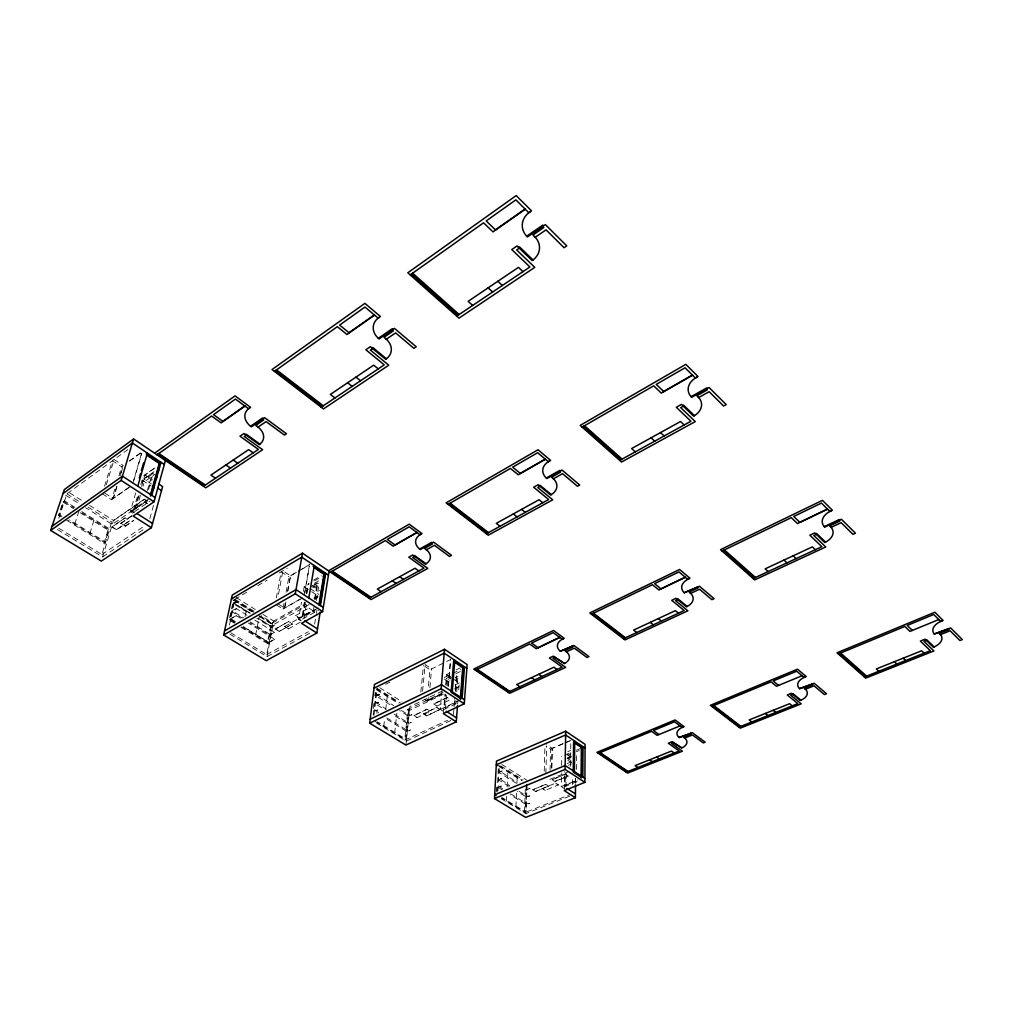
<?xml version="1.0" encoding="UTF-8"?>
<svg xmlns="http://www.w3.org/2000/svg" width="1013" height="1013" viewBox="0 0 1013 1013"><rect width="100%" height="100%" fill="white"/><g stroke="black" fill="none" stroke-linecap="round" stroke-linejoin="round"><path stroke-width="0.75" stroke-dasharray="5 3.75" d="M575.384 778.212L575.346 781.34L565.089 785.493L565.305 773.02M575.549 783.34L575.599 778.82M576.41 769.437L576.549 755.369L575.181 754.444M572.472 784.632L572.56 777.11M568.141 776.085L554.896 781.352L552.148 779.757L554.896 781.504L568.141 776.085L565.406 774.16L552.148 779.605M570.585 766.335L570.826 740.338M565.406 774.16L552.148 779.757M566.229 773.615L566.026 786.088L564.634 785.189L564.836 772.716M564.292 789.342L564.583 771.665M564.937 788.937L561.227 786.569L561.481 772.97M561.62 765.423L561.784 756.356M555.618 783.125L558.366 785.037L555.618 783.125L535.548 791.406L532.775 789.836L535.535 791.558L548.552 786.101M550.059 770.311L550.578 749.088L546.083 746.138M551.667 768.019L552.136 748.303L563.633 743.403M551.781 768.095L552.25 748.379L546.64 744.682M544.247 771.21L544.918 746.91M545.209 790.393L542.449 788.494L545.209 790.393L558.366 784.885M545.868 773.539L546.602 746.201M532.787 789.684L545.804 784.353L532.775 789.836M254.858 620.108L274.523 632.353L269.838 634.1M525.329 789.342L524.455 812.806L570.914 794.255M526.266 784.315L525.228 812.464L501.714 798.193M569.597 796.205L525.848 813.654L526.811 787.076M527.089 783.999L526.064 812.16L501.802 797.421M515.921 806.817L516.579 791.128M516.909 783.277L517.162 777.009M506.487 801.093L506.715 796.37M507.158 786.924L507.893 771.197M408.91 714.368C408.923 717.698 416.09 711.822 408.708 716.28L399.654 710.632M407.327 729.715C407.315 733.083 414.558 727.233 407.125 731.652L384.915 718.04M408.125 722.003C408.125 725.359 415.33 719.496 407.922 723.928L392.322 714.292M496.357 791.381L496.585 787.114M497.117 792.141L497.522 784.252M497.611 782.669L498.434 766.892M497.978 790.697L499.244 766.271M502.207 789.874L498.181 787.418L498.269 785.531L502.689 788.95M509.248 786.481L498.573 779.883L498.662 778.009L509.742 785.569M516.237 783.176L498.953 772.425L499.054 770.564L516.719 782.264M376.595 694.222L393.728 705.643M374.709 709.695L378.938 713.063M375.658 701.92L386.358 709.303M456.027 700.857L455.787 703.908L454.153 702.857L454.52 698.274M456.736 691.702L457.927 676.431L456.319 675.367L455.116 690.638M457.648 703.87L457.889 700.755M458.724 689.853L459.256 682.927L454.191 679.571M453.495 714.532L453.976 708.302M454.103 706.757L454.596 700.527M455.331 691.183L455.698 686.51M454.938 700.148L454.698 703.199L444.289 708.112L445.441 694.399M455.66 690.993L456.85 675.722M446.518 695.108L445.378 708.809L443.745 707.758M447.277 685.966L447.657 681.407L446.049 680.343L451.19 677.862M447.138 697.501L433.678 704.06L447.138 697.501L450.304 699.717L436.856 706.099L433.678 704.06M448.29 686.168L450.494 659.4M448.43 686.257L450.633 659.488L429.981 669.72L428.22 688.511M443.314 713.595L444.973 693.994M445.669 684.915L446.606 674.557L450.709 672.556M446.201 685.269L446.594 680.698L450.443 678.837M440.035 709.531L436.856 707.34L423.497 713.81L426.701 715.824L440.035 709.531L436.844 707.505L423.497 713.81M442.896 711.037L440.3 709.379L441.909 690.651M436.856 706.099L433.691 703.896M427.106 709.176L413.899 715.596L427.106 709.176L430.284 711.367L417.103 717.597L413.899 715.596M426.701 715.824L440.047 709.379M428.917 696.995L428.765 700.211L426.106 698.514M429.93 687.675L431.538 668.783M424.371 699.337L427.043 701.047L427.334 697.906M420.838 692.094L423.447 665.414M422.56 691.259L425.143 664.566L431.677 668.871M417.103 717.597L413.924 715.444M409.493 708.669L406.327 739.414L377.418 721.851M405.896 745.062L409.86 706.656L442.314 691.056M408.657 709.024L405.479 739.769L373.886 720.598M394.677 733.209L396.881 713.177M383.737 726.574L384.636 718.85M385.712 709.569L387.333 695.665M373.291 708.492L374.063 702.224M374.835 695.944L375.279 692.36M373.227 715.203L376.456 688.853L398.058 702.389M374.012 715.051L377.267 688.46L400.477 703.009M314.967 609.408L314.473 612.384L312.548 611.143L313.042 608.167M316.436 600.468L319.12 584.096L317.246 582.842L313.372 585.071M314.612 624.109L316.119 614.942M316.36 613.409L316.866 610.358M314.524 599.227L317.246 582.842M313.929 607.091L313.194 611.561L302.722 617.424L305.255 602.558M315.157 599.645L317.867 583.26L312.7 586.223M308.952 608.129L312.7 610.548L299.177 618.133L295.441 615.739L299.202 617.968L312.726 610.383M304.622 602.153L302.077 617.006L304.001 618.234L306.521 603.381M306.154 593.238L306.914 588.781L312.08 585.805M305.141 602.355L302.267 619.209L318.259 610.269M306.711 593.162L308.433 583.108M306.774 593.643L307.547 589.186L306.914 588.781M301.152 620.576L298.62 618.956L301.532 602.102M303.381 591.377L304.179 586.78L309.345 583.805M304.191 595.416L309.231 566.09M304.875 592.428L309.396 566.204M300.696 620.437L298.189 618.842L300.658 620.602M292.364 624.033L279.132 631.441L275.422 628.934L288.654 621.501L292.364 624.033L279.132 631.441M288.515 628.883L284.792 626.351L288.515 628.883L301.937 621.235M288.654 621.501L275.397 629.098M276.435 604.926L282.982 609.104L284.109 602.963M286.084 592.212L288.895 576.853L300.127 570.256M285.387 603.406L284.552 608.015L300.051 599.164M287.641 591.111L290.44 575.751L297.24 571.75M285.831 601.975L284.716 608.117L276.853 603.102M287.793 591.225L290.592 575.853L282.906 570.788L278.005 596.948M240.993 627.288L267.381 643.483L271.091 623.805L305.457 604.343M276.283 597.936L281.209 571.801L288.895 576.853M241.79 626.806L268.154 643.014L271.864 623.324L260.708 616.335M230.825 632.783L266.748 654.613L272.7 622.894L260.987 615.549M229.862 634.125L267.001 656.652L273.662 621.083L304.508 603.583M255.593 635.29L259.467 615.562M245.032 616.816L246.893 607.686M229.457 625.11L234.953 599.227L248.362 591.275M234.396 623.236L229.115 619.994L233.345 600.177M149.797 518.694L153.507 505.259M144.897 502.562L145.707 499.662M148.569 489.532L153.052 473.603L142.808 480.77L141.503 485.341M145.441 502.169L147.67 503.613M147.29 500.498L146.429 503.55L144.125 502.055L144.948 499.168M147.392 490.482L152.305 473.096L154.546 474.603L144.315 481.757L143.01 486.329M134.526 509.678L138.882 494.458M139.06 495.37L134.336 511.831L149.975 501.131M141.63 486.392L144.922 474.882L155.179 467.677M140.402 495.446L136.059 510.653L133.754 509.184L137.907 494.737M129.487 520.897L116.406 529.812L112.012 526.861L125.08 517.909L129.487 520.897L116.406 529.812M134.286 512.768L132.108 511.185L134.336 512.603M140.82 484.619L142.061 480.276L152.305 473.096M131.741 515.807L120.851 523.392L125.308 526.19L133.792 520.289M132.931 513.198L130.322 511.54L135.957 492.077M133.817 480.593L141.744 453.507M125.08 517.909L111.962 527.026M132.741 483.467L141.985 451.874L129.411 460.915M57.374 529.508L102.592 556.935L113.469 520.429L144.504 499.054M66.567 520.213L104.048 543.221L107.998 530.04L109.594 528.951L81.762 511.616M58.716 528.204L101.958 554.491L111.683 521.936L144.872 499.105M102.212 493.736L111.633 499.751L114.811 489.254M118.901 475.768L121.623 466.765L123.307 465.562L114.127 459.497L105.77 486.519M116.774 486.43L113.152 498.434L128.461 487.671M119.952 475.933L122.674 466.93M116.964 486.557L113.342 498.561L103.921 492.533M121.041 473.058L122.864 467.056M89.878 533.471L93.968 520.277M104.542 486.24L112.443 460.725L121.623 466.765M74.721 524.164L78.976 510.932L108.746 529.47L104.808 542.651L68.314 520.226M58.754 518.276L66.883 493.838L127.891 449.506M61.223 516.921L58.539 515.288L62.945 502.03L64.541 500.891L75.139 507.488M129.601 461.042L142.175 452.001M58.539 515.288L60.134 514.135M143.694 475.907L155.204 467.803M111.633 499.751L131.209 485.999M154.039 471.703L143.77 478.908L151.38 483.923M130.322 511.54L149.823 498.155M147.265 500.384L112.278 524.405L85.649 507.728M132.057 511.35L145.492 501.992M120.851 523.392L131.69 515.984M125.308 526.19L133.741 520.454M104.048 543.221L105.656 542.132L69.504 519.897M101.958 554.491L144.682 525.785M102.592 556.935L145.961 527.874M257.745 585.717L267.128 580.158M279.183 573.003L287.223 568.23M253.503 612.333L236.548 601.722L233.319 603.634L250.262 614.207M298.607 570.952L309.497 564.558M301.494 569.458L309.661 564.659M246.995 615.208L236.498 608.686L231.635 611.535L242.12 618.031M236.548 601.722L233.522 602.849L250.464 613.232M236.498 608.686L231.838 610.662L243.639 617.854M229.115 619.994L236.46 615.714L240.41 618.171M236.46 615.714L230.141 618.525L235.409 621.767M313.599 580.12L321.349 575.65M314.511 580.829L322.261 576.359M314.233 583.323L320.703 579.601M312.675 587.793L319.12 584.096M282.982 609.104L302.786 597.797M313.903 598.265L317.93 595.973M315.018 598.924L317.74 597.379M309.218 604.457L272.94 624.97L259.543 616.575M260.024 616.423L274.358 625.401L271.129 627.224L256.783 618.272M295.441 615.739L308.99 607.965M284.767 626.528L298.189 618.842M274.523 632.353L269.648 635.088L249.983 622.906M298.62 618.956L318.424 607.851M268.154 643.014L274.688 639.368L248.324 623.058M274.358 625.401L271.357 626.515L258.277 618.107M267.381 643.483L269.015 642.584L243.069 626.604M274.688 639.368L268.508 642.229L243.323 626.616M266.748 654.613L308.332 631.732M267.001 656.652L312.029 631.935M385.624 684.282L389.802 682.205M456.179 669.884L460.282 667.884M444.352 677.482L451.203 674.152M452.57 673.493L460.776 669.492M450.392 676.38L446.277 678.381L450.089 680.888M455.875 673.721L461.358 671.049M455.356 677.672L457.927 676.431M455.014 684.965L459.256 682.927M443.099 692.55L407.884 709.429L404.694 740.174L447.556 720.281M428.626 700.135L443.77 692.879M427.043 701.047L442.529 693.626M443.403 694.184L409.467 710.43L406.846 708.783M454.71 688.777L458.952 686.738L455.154 684.231M440.3 709.379L459.775 700.211M443.656 709.619L458.978 702.402M450.823 720.534L406.302 741.149L375.519 722.472M565.064 742.795L569.382 740.946M550.578 749.088L570.939 740.414M498.953 772.425L502.169 771.058L499.447 771.501M498.573 779.883L501.79 778.528L499.054 778.959M567.787 751.633L570.674 750.418M564.672 755.141L570.446 752.71M576.232 750.291L580.563 748.468M567.723 755.343L570.623 754.128M576.397 751.709L579.297 750.494M567.951 757.471L570.851 756.255M566.976 758.37L571.307 756.559M498.181 787.418L501.41 786.063L498.675 786.481M567.888 758.978L570.775 757.775M567.191 763.637L571.497 761.852M568.458 765.322L571.307 764.144M549.831 779.415L569.065 771.501M526.887 789.798C534.079 785.987 527.115 791.153 526.95 787.949M561.227 786.569L577.663 779.909M564.33 786.772L579.157 780.782M271.433 626.566L259.011 618.804M376.912 695.171L379.609 694.538L376.355 696.146L393.183 706.605M375.962 702.883L378.672 702.262L375.418 703.858L384.522 709.48M375.013 710.657L377.735 710.05L374.468 711.645L377.077 713.241M519.087 791.343L527.254 796.357L529.824 795.889L526.608 797.206L517.263 791.432M510.729 793.888L526.823 803.752L529.571 803.36L526.342 804.664L510.248 794.8M501.182 798.687L525.848 813.654M386.776 717.862L407.669 730.677M230.192 618.702L236.016 622.299M61.907 516.288L59.336 514.705L63.743 501.46L73.898 507.779M235.206 622.767L229.926 619.525L234.155 599.709L253.174 611.624M394.158 714.127L408.454 722.965M250.186 621.919L269.863 634.29M401.49 710.48L409.239 715.317M62.945 502.03L73.556 508.627M80.179 512.743L107.998 530.04M112.012 526.861L116.457 529.634M275.422 628.934L279.17 631.276M233.636 602.963L250.186 613.296M66.883 493.838L81.382 502.929M87.966 507.057L111.683 521.936M234.953 599.227L254.478 611.472M500.637 765.803L523.177 779.934M498.51 765.322L522.404 780.289M65.668 495.218L78.989 503.562M232.762 599.81L252.845 612.384M376.633 689.878L398.957 703.845M498.953 766.436L521.606 780.618M120.902 523.215L125.359 526.026M423.51 713.646L426.714 715.659M69.656 492.9L82.927 501.232M89.575 505.411L113.469 520.429M236.27 597.581L256.302 610.168M262.975 614.372L273.662 621.083M379.723 687.726L401.996 701.718M501.802 764.435L527.064 780.301M545.804 784.353L548.552 786.253M574.878 781.036L576.283 781.947M142.39 480.289L151.279 486.139M304.179 586.78L310.396 590.883M311.649 591.693L319.108 596.606M424.751 666.275L429.981 669.72M444.264 678.989L449.341 682.331M567.862 760.358L572.738 763.561M142.061 480.276L144.315 481.757M310.244 588.68L318.93 594.403M567.255 758.155L570.901 760.56M144.922 474.882L152.507 479.896M312.156 585.565L322.045 592.111M446.606 674.557L452.925 678.735M567.318 754.457L570.952 756.863M527.089 796.294L526.684 795.344M526.823 803.752L526.405 802.79"/><path stroke-width="1.5" d="M575.397 797.712L564.266 790.621L584.881 782.327L585.096 744.34L565.71 731.221L496.497 761.092L494.496 798.573L525.709 817.428L575.397 797.712L575.523 784.847M581.095 777.807L581.335 747.417L583.032 746.695L582.83 777.098M574.396 771.589L574.751 741.111M584.881 782.327L565.077 769.437L565.71 731.221M456.268 721.838L443.314 713.595L464.258 703.794L467.12 664.541L444.542 649.27L374.481 684.433L369.669 723.181L405.896 745.062L456.268 721.838L457.521 705.428M461.282 697.982L463.511 668.162L454.293 661.958M462.131 698.21L464.473 666.795L462.738 667.63L460.371 699.033M452.292 691.778L454.824 660.286M369.669 723.181L441.136 688.739L444.542 649.27M320.197 612.143L316.828 633.036L301.57 623.312L322.641 611.573L329.086 571.18M318.918 605.04L323.919 574.257L325.667 573.244L320.437 605.584M319.513 604.71L324.502 573.915L313.131 566.267M319.855 605.647L324.831 574.865L313.815 567.457M308.813 597.987L314.296 565.583M316.828 633.036L266.242 660.691L223.683 634.986L295.277 593.77L302.482 553.187L370.999 599.569L427.828 568.382L412.658 557.479L414.621 556.39M223.683 634.986L232.256 595.062L302.482 553.187M246.235 435.197L244.272 436.54L262.62 449.709L205.766 487.81L133.602 438.946L64.338 489.558L50.65 530.457L101.351 561.088L151.393 527.672L162.612 486.582L158.826 484.075M151.393 527.672L133.134 516.048L154.014 501.79L165.423 460.472M150.418 495.028L159.231 463.473L160.966 462.257L151.747 495.319M150.582 496.129L159.813 463.068L146.214 453.913M153.216 489.748L154.47 485.24M156.141 479.225L157.395 474.73M158.231 471.716L159.497 467.208M137.793 486.189L147.366 453.09M139.237 477.984L140.554 473.476M141.415 470.463L143.605 462.941M50.65 530.457L121.142 480.39L133.602 438.946M63.009 493.559L132.386 442.985L164.309 464.498M52.056 526.279L122.421 476.148L155.179 497.56M154.609 453.204L235.054 395.88L250.578 407.315L248.565 408.72L235.447 399.071L213.54 414.646L223.063 421.484M157.002 454.812L211.59 416.026L221.113 422.852L244.981 406.086M274.434 371.378L337.367 326.667L346.915 334.493L374.519 315.106M410.202 274.928L483.543 222.822L493.002 231.876L525.266 209.222M275.941 371.492L276.638 370.999M411.81 275.055L412.62 274.472M222.873 421.345L244.791 405.947M348.979 332.745L374.316 314.942M495.433 229.837L525.063 209.02M290.199 382.42L290.896 381.939M426.017 287.641L426.828 287.072M290.984 383.028L291.681 382.534M426.802 288.338L427.613 287.768M291.769 383.623L292.466 383.142M427.587 289.034L428.398 288.464M262.633 419.065L263.773 419.889L255.77 425.384L258.087 427.068L266.09 421.598L284.438 435.084L286.451 433.741L264.646 417.673L251.325 426.84L250.553 426.27L262.532 418.027L263.304 418.597M392.158 329.985L393.285 330.934L384.054 337.278L386.371 339.216L395.602 332.897L413.912 348.345L416.242 346.788L394.475 328.389L379.103 338.962L378.318 338.317L392.158 328.794L392.93 329.453M542.651 226.481L543.766 227.583L532.977 234.991L535.269 237.232L546.058 229.85L564.076 247.729L566.786 245.918L545.374 224.607L527.406 236.966L526.646 236.219L542.791 225.101L543.563 225.861M245.463 434.64L246.121 434.184L259.923 444.137L259.265 444.58L243.918 433.526L239.992 436.21L258.391 449.392L203.499 486.265M371.91 347.953L372.67 347.434L386.472 358.805L385.712 359.311L370.365 346.674L365.858 349.776L384.244 364.845L321.197 407.201M518.542 247.425L519.428 246.83L533.053 259.961L532.167 260.556L517.023 245.956L511.755 249.565L529.913 266.976L456.749 316.132M305.774 394.374L306.47 393.892M441.529 301.38L442.339 300.836M372.683 348.586L370.429 350.131L388.764 365.187L323.476 408.935L272.028 369.542L364.895 303.368L380.419 316.499L378.102 318.133L364.971 307.053L339.621 325.059L349.168 332.897M519.314 248.16L516.681 249.97L534.775 267.369L459.003 318.133L407.796 272.801L516.187 195.572L531.521 210.818L528.799 212.73L515.832 199.865L486.177 220.948L495.636 230.027M306.546 394.956L307.256 394.488M442.301 302.064L443.112 301.507M307.319 395.551L308.015 395.07M443.074 302.748L443.884 302.191M321.096 406.112L321.792 405.643M456.762 314.878L457.572 314.334M231.42 598.974L301.785 557.15L328.453 575.131M224.557 630.909L296.011 589.617L323.299 607.445M328.516 570.838L409.239 524.19L421.99 533.572L419.99 534.725L409.201 526.798L387.295 539.423L395.146 545.057M330.504 572.168L385.345 540.549L393.183 546.172L417.039 532.547M448.075 504.385L510.451 468.424L518.213 474.78L545.412 459.244M582.108 427.106L653.702 385.839L661.261 393.082L692.55 375.215M449.417 504.487L450.114 504.081M583.551 427.22L584.349 426.764M394.981 544.943L416.887 532.433M520.277 473.375L545.247 459.117M663.667 391.474L692.398 375.063M461.092 513.439L461.789 513.034M595.011 437.375L595.809 436.92M461.738 513.933L462.435 513.528M595.644 437.933L596.442 437.489M462.384 514.427L463.08 514.022M596.277 438.49L597.075 438.047M431.576 543.234L432.5 543.918L424.536 548.375L426.448 549.78L434.412 545.323L449.557 556.454L451.557 555.352L433.577 542.107L420.306 549.553L419.661 549.084L431.601 542.386L432.234 542.854M559.733 471.324L560.645 472.096L551.566 477.186L553.453 478.769L562.532 473.691L577.435 486.253L579.715 485.012L562.012 470.045L546.893 478.529L546.26 478.009L559.86 470.374L560.493 470.893M706.454 389.005L707.34 389.891L696.906 395.741L698.729 397.527L709.163 391.702L723.599 406.023L726.22 404.592L709.075 387.536L691.689 397.286L691.081 396.691L706.719 387.903L707.327 388.511M413.988 555.934L414.634 555.567L426.042 563.785L425.384 564.14L412.709 555.01L408.796 557.201L424.004 568.103L369.112 598.29M539.359 485.771L540.106 485.354L551.351 494.623L550.616 495.04L538.106 484.733L533.648 487.228L548.653 499.523L486.417 533.762M682.661 405.593L683.509 405.111L694.449 415.659L693.601 416.128L681.432 404.402L676.329 407.264L690.917 421.256L619.728 460.409M473.869 523.227L474.565 522.835M539.992 486.291L537.764 487.532L552.731 499.814L488.279 535.193L446.1 502.879L538.017 449.759L550.603 460.396L548.312 461.7L537.675 452.722L512.679 467.132L520.441 473.514M607.547 448.48L608.344 448.037M683.269 406.175L680.711 407.606L695.26 421.585L621.564 462.029L580.183 425.397L685.788 364.363L698.008 376.519L695.374 378.014L685.041 367.77L656.259 384.358L663.819 391.626M474.502 523.708L475.198 523.328M608.167 449.038L608.965 448.594M475.135 524.202L475.831 523.81M608.788 449.582L609.585 449.139M486.443 532.876L487.139 532.483M619.88 459.408L620.665 458.965M374.012 688.232L444.213 653.144L466.841 668.39M370.163 719.23L441.478 684.712L464.549 699.78M475.439 670.201L529.685 644.002L536.27 648.713L559.771 637.456M591.415 614.195L652.435 584.716L658.881 589.984L685.358 577.296M722.117 551.059L791.28 517.656L797.472 523.582L827.558 509.172M592.643 614.283L593.327 613.954M723.421 551.148L724.194 550.781M538.055 647.7L559.632 637.354M660.907 588.832L685.231 577.182M799.814 522.277L827.431 509.045M602.368 621.741L603.052 621.412M732.868 559.518L733.64 559.151M602.912 622.147L603.583 621.83M733.387 559.986L734.159 559.619M603.444 622.564L604.128 622.235M733.906 560.442L734.678 560.075M571.94 646.395L572.712 646.978L564.874 650.663L566.482 651.84L574.32 648.155L587.021 657.488L588.984 656.576L573.902 645.471L560.316 651.245L572.586 646.091M697.223 587.287L697.982 587.933L689.144 592.099L690.714 593.403L699.54 589.249L711.898 599.671L714.114 598.658L699.439 586.248L684.206 592.744L697.957 586.945M554.314 656.93L564.532 663.528A15.068 8.813 1.5 0 0 565.95 651.448M677.089 599.139L677.811 598.797L687.156 606.496L686.434 606.825L676.038 598.278L671.708 600.316L684.18 610.535L623.426 638.709M815.756 533.864L816.579 533.471L825.557 542.132L824.734 542.512L814.756 532.889L809.843 535.206L821.822 546.691L753.165 578.537M554.845 657.31L552.921 658.222L565.659 667.377L509.615 693.323L473.767 669.074L553.541 630.466L564.203 638.329L562.24 639.266L553.212 632.644L531.622 643.065L538.194 647.788M613.03 629.909L613.713 629.592M677.608 599.569L675.443 600.582L687.878 610.801L624.983 639.912L589.769 612.941L679.596 569.471L689.992 578.258L687.764 579.322L678.963 571.902L654.613 583.665L661.046 588.946M743.2 568.686L743.973 568.318M816.263 534.345L813.806 535.497L825.747 546.969L754.672 579.879L720.534 549.654L822.429 500.333L832.382 510.261L829.862 511.464L821.429 503.094L793.749 516.465L799.941 522.404M613.561 630.314L614.245 629.997M743.719 569.141L744.492 568.774M614.093 630.719L614.777 630.403M744.226 569.585L744.998 569.23M564.532 663.528L553.237 656.158L549.388 657.969L562.164 667.124L508.02 692.246M623.552 637.975L624.223 637.658M753.393 577.701L754.153 577.347M598.328 753.33L651.511 731.31L657.108 735.324L680.078 725.878M711.746 706.378L771.032 681.838L776.452 686.27L802.081 675.734M838.359 653.967L904.837 626.439L909.991 631.39L938.798 619.551M712.873 706.454L713.545 706.175M839.549 654.043L840.296 653.74M494.496 798.573L565.077 769.437M721.117 712.772L721.775 712.494M847.463 661.058L848.21 660.755M721.573 713.114L722.231 712.848M847.894 661.438L848.641 661.134M722.028 713.469L722.687 713.19M848.337 661.831L849.084 661.527M690.41 733.475L691.069 733.969L683.42 737.059L684.788 738.059L692.436 734.969L703.25 742.909L705.162 742.149L692.335 732.703L679.128 737.54L691.043 733.222M812.059 684.155L812.692 684.687L804.157 688.144L805.474 689.245L814.009 685.801L824.43 694.589L826.557 693.74L814.199 683.281L799.536 688.675L812.768 683.864M948.244 628.934L948.852 629.529L939.266 633.416L940.52 634.632L950.093 630.77L959.957 640.545L962.35 639.596L950.65 627.946L934.265 634.011L949.042 628.604M672.961 742.326L681.762 747.949A13.979 7.471 -1.3 0 0 684.332 737.73M792.369 694.019L793.065 693.728L800.954 700.236A14.929 8.231 -4.6 0 0 805.044 688.878M925.882 639.988L926.667 639.672L934.163 646.902A16.145 9.041 -8.5 0 0 940.102 634.227M673.417 742.656L671.543 743.415L682.407 751.215L627.554 773.096L596.91 752.368L675.038 719.964L684.092 726.638L682.167 727.423L674.506 721.788L653.398 730.525L658.994 734.539M730.145 719.699L730.816 719.433M792.799 694.374L790.71 695.222L801.207 703.845L740.212 728.17L710.366 705.314L797.51 669.175L806.247 676.57L804.107 677.444L796.712 671.201L773.134 680.964L778.554 685.408M856.137 668.745L856.871 668.441M926.3 640.393L923.945 641.343L933.923 650.928L865.672 678.14L837.029 652.79L934.847 612.219L943.128 620.463L940.71 621.45L933.695 614.498L907.205 625.464L912.358 630.415M730.601 720.04L731.259 719.774M856.567 669.124L857.302 668.821M731.044 720.382L731.715 720.116M856.998 669.504L857.732 669.2M681.762 747.949L672.05 741.668L668.289 743.2L679.179 751L626.186 772.172M800.954 700.236L800.257 700.515L791.482 693.285L787.291 694.981L797.813 703.617L738.882 727.157M934.163 646.902L933.378 647.206L925.034 639.178L920.336 641.09L930.339 650.675L864.406 677.013M739.072 726.536L739.731 726.27M864.697 676.317L865.431 676.026M496.142 795.636L494.699 794.762L565.14 765.537L584.906 778.453M497.712 765.663L496.294 764.777L565.647 734.969L585.083 748.075M136.932 513.49L152.532 523.468M304.799 620.83L317.487 628.946M446.239 711.265L456.572 717.875M566.799 788.355L575.435 793.875M121.142 480.39L154.014 501.79M295.277 593.77L322.641 611.573M441.136 688.739L464.258 703.794M157.711 488.101L161.523 490.609M146.872 455.154L160.333 464.207M574.232 742.63L582.006 747.86M158.826 453.52L205.335 485.037M332.34 571.104L370.961 597.277M477.262 669.327L509.843 691.398M600.127 752.583L627.971 771.463M158.218 453.951L204.677 485.417M331.72 571.459L370.302 597.594M476.654 669.618L509.197 691.664L476.047 669.91M599.519 752.836L627.351 771.678L598.924 753.077M158.623 454.761L172.868 464.296M174.35 465.41L188.367 474.793M189.824 475.882L203.613 485.113M331.998 572.13L343.825 580.031M345.04 580.956L356.69 588.743M357.893 589.655L369.365 597.328M476.832 670.175L486.797 676.836M487.81 677.621L497.649 684.193M498.662 684.953L508.361 691.436M599.62 753.305L608.155 759.003M609.016 759.661L617.436 765.284M618.285 765.942L626.591 771.488M157.61 454.381L204.069 485.835M331.112 571.813L369.694 597.923M215.49 478.212L210.945 475.097L248.628 449.633L253.187 452.887M381.141 591.681L377.355 589.085L415.039 568.255L418.812 570.952M519.897 686.725L516.706 684.547L553.883 667.225L557.061 669.492M637.835 767.512L635.1 765.651L671.48 751.064L674.189 752.988M225.937 464.954L230.495 468.133M392.373 580.791L396.159 583.412M531.534 677.634L534.725 679.85M649.624 759.826L652.347 761.713M233.231 460.041L237.789 463.232M399.654 576.764L403.44 579.411M538.726 674.291L541.904 676.519M656.665 757.002L659.374 758.914M276.536 369.884L323.299 405.782M450.165 503.182L488.494 532.61M593.466 613.194L625.464 637.772M713.747 705.555L740.858 726.359M275.84 370.378L322.552 406.226M449.468 503.588L487.76 532.965M592.782 613.536L624.755 638.063L624.071 638.367L592.099 613.865M713.089 705.82L740.174 726.612L712.418 706.099M276.283 371.239L290.541 382.18M292.111 383.383L306.129 394.133L292.023 383.446M307.673 395.311L321.438 405.871M449.772 504.284L461.434 513.236L449.683 504.335M474.211 523.037L462.726 514.224L474.135 523.088M475.477 524.012L486.797 532.673M602.71 621.577L592.985 614.119L602.621 621.615M603.786 622.4L613.371 629.757L603.697 622.438M614.435 630.567L623.894 637.81M713.215 706.314L721.446 712.633M722.358 713.329L730.487 719.559L722.269 713.367M731.386 720.243L739.401 726.397M276.194 371.302L290.452 382.243M307.585 395.374L321.349 405.934M475.401 524.05L486.709 532.724M614.347 630.605L623.805 637.861M713.127 706.352L721.357 712.671M731.297 720.281L739.313 726.435M275.131 370.885L321.855 406.694M448.772 503.98L487.076 533.345M334.948 397.957L330.39 394.412L373.696 365.149L378.254 368.859M500.029 526.266L496.281 523.354L539.043 499.726L542.765 502.752M636.746 632.53L633.606 630.099L675.342 610.662L678.444 613.194M751.823 721.99L749.164 719.926L789.646 703.693L792.267 705.833M347.611 382.775L352.169 386.384M513.3 513.946L517.048 516.909M650.245 622.349L653.36 624.818M765.322 713.443L767.955 715.545M355.981 377.115L360.539 380.761M521.568 509.374L525.304 512.363M658.311 618.601L661.426 621.083M773.134 710.316L775.781 712.418M411.822 273.763L458.319 315.005M583.703 426.194L621.273 459.509M723.675 550.312L754.66 577.79L753.9 578.157L722.889 550.679M839.853 653.347L865.849 676.405L865.115 676.697L839.106 653.651M412.114 274.84L426.422 287.363M427.891 288.819L441.934 301.102M443.377 302.545L457.167 314.6M583.843 427.043L595.416 437.147M596.568 438.325L607.939 448.265M609.092 449.417L620.273 459.18M723.713 551.009L733.247 559.341M734.197 560.303L743.593 568.496M744.517 569.458L753.773 577.524M839.828 653.929L847.83 660.907M848.615 661.717L856.504 668.593M857.277 669.39L865.064 676.178M411.012 274.346L457.509 315.55M582.906 426.65L620.488 459.94M412.646 273.193L459.18 314.499M584.501 425.726L622.109 459.104M724.447 549.932L755.457 577.473M840.6 653.043L866.622 676.127M472.678 305.432L468.145 301.342L518.453 267.369L522.949 271.649M635.278 451.861L631.606 448.556L680.546 421.509L684.168 424.966M768.183 571.56L765.157 568.837L812.35 546.868L815.326 549.692M878.866 671.239L876.321 668.947L921.627 650.789L924.122 653.157M488.127 287.844L492.647 292.01M651.08 437.806L654.727 441.161M783.961 560.088L786.962 562.848M894.39 661.704L896.91 664.034M497.852 281.285L502.359 285.476M660.527 432.576L664.173 435.957M793.078 555.833L796.079 558.632M903.153 658.197L905.66 660.539M839.752 520.049L839.245 519.555L824.24 526.633L824.734 527.127L841.423 519.251L855.466 533.218L852.959 534.383L841.132 522.645L831.116 527.355L829.622 525.886L839.638 521.163L838.916 520.441M250.566 426.258A18.741 12.802 13.8 0 1 249.578 408.024M257.315 426.511A18.525 12.422 14 0 1 259.898 444.112M419.673 549.084A16.689 10.738 5.8 0 1 420.99 534.155M425.815 549.312A16.499 10.472 6.3 0 1 426.03 563.772M560.328 651.232A15.246 9.016 0.9 0 1 563.228 638.798M684.218 592.744A16.309 10.092 -3.2 0 1 688.878 578.79M690.195 592.96A16.081 9.864 -2.5 0 1 687.143 606.483M552.819 478.237A17.538 11.953 2 0 1 551.338 494.61M546.273 477.997A17.778 12.27 1.1 0 1 549.464 461.054M385.598 338.57A19.614 14.537 11.2 0 1 386.447 358.779M378.343 338.304A19.867 14.992 10.6 0 1 379.255 317.31M526.659 236.206A21.311 17.652 2 0 1 530.154 211.78M534.509 236.485A20.982 17.107 3.9 0 1 533.028 259.948M691.094 396.678A19.26 13.967 -6.4 0 1 696.691 377.267M698.122 396.931A18.93 13.612 -4.9 0 1 694.437 415.647M830.622 526.861A17.398 11.004 -7.6 0 1 825.544 542.12M824.253 526.633A17.702 11.244 -8.6 0 1 831.129 510.856M934.29 634.011A16.411 9.218 -9.2 0 1 941.913 620.956M799.561 688.675A15.144 8.395 -5.2 0 1 805.17 677.001M679.141 737.527A14.144 7.623 -1.8 0 1 683.129 727.03M581.905 747.176L581.677 777.566L573.244 772.071L573.611 741.592L581.905 747.176M463.308 667.352L460.953 698.755L451.127 692.335L453.659 660.856L463.308 667.352"/></g></svg>
